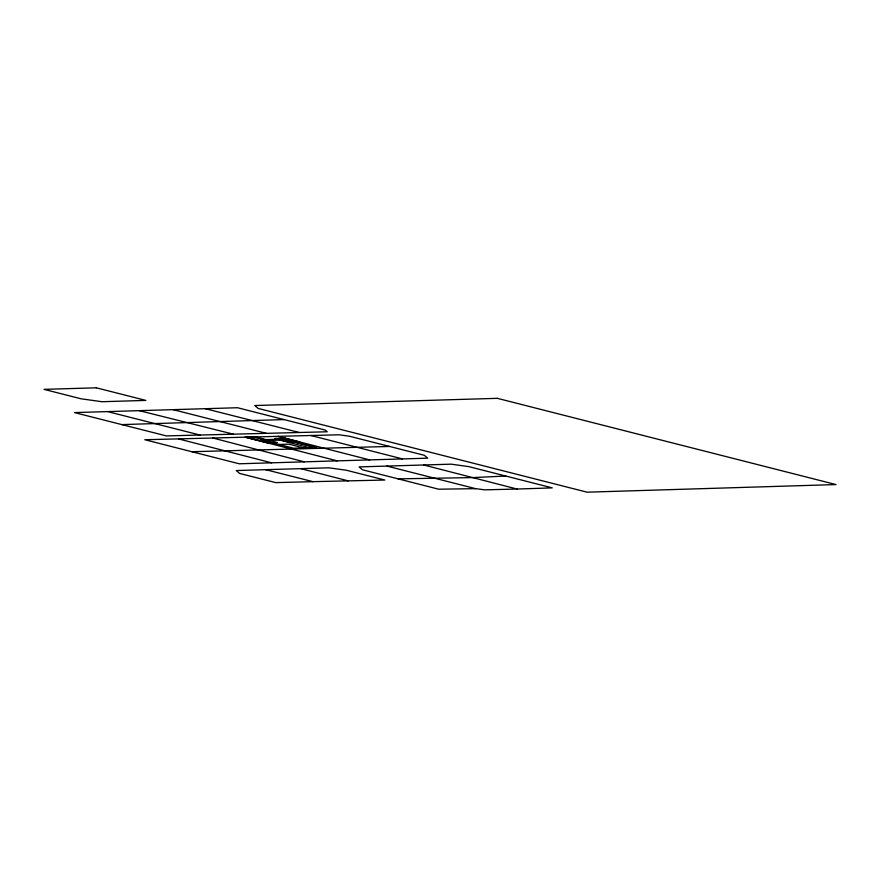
<?xml version="1.0" encoding="UTF-8"?>
<svg xmlns="http://www.w3.org/2000/svg" width="880" height="880" viewBox="0 0 880 880"><rect width="100%" height="100%" fill="white"/><g stroke="black" fill="none" stroke-linecap="round" stroke-linejoin="round"><path stroke-width="1.32" d="M505.714 476.036L473.132 477.576L398.101 478.852M517.044 489.038L552.255 487.883L468.732 466.609L451.198 464.167L359.106 466.906L362.428 469.766L438.713 489.203L475.629 488.653L484.803 489.841L517.044 489.038L423.676 464.981M107.569 411.598L74.481 412.588L166.353 435.897L327.217 431.783L325.27 430.089L237.534 407.737L107.569 411.598L199.98 435.039M121.858 424.6L284.009 419.573M252.604 439.076L262.746 438.801M259.93 440.946L270.061 440.682M282.227 440.352L292.369 440.088M278.894 444.455L289.036 444.18L303.677 447.931M389.598 446.457L191.807 451.715M312.906 481.657L275.792 482.625L239.624 473.429L236.291 470.558L328.867 467.808L346.39 470.25L384.835 480.04L312.906 481.657L265.694 469.689M178.453 438.889L338.987 434.786L349.492 436.249L424.347 455.312L427.68 458.172L239.206 463.782L144.804 439.736L178.453 438.889L271.557 462.814M263.626 440.539L286.22 439.967L316.019 447.601M139.293 410.663L233.431 434.181M337.249 460.867L245.201 437.173M205.326 408.694L299.255 432.498M173.085 409.651L266.354 433.334M310.871 435.501L402.523 458.92M386.903 466.081L475.629 488.653M277.838 436.348L369.688 459.899M279.906 440.121L309.76 447.766M304.315 461.846L212.817 437.998M300.784 468.644L348.183 480.854M96.349 387.816L44 389.356L81.037 398.794L102.036 401.72L145.849 400.411L96.349 387.816M497.354 398.332L254.76 405.548L258.082 408.408L587.07 492.184L836 484.572L497.354 398.332M255.42 436.931L245.289 437.206L267.256 442.827L277.387 442.552L255.42 436.931M285.043 438.207L274.912 438.482L289.553 442.233L299.684 441.958L285.043 438.207M283.723 439.142L260.579 439.758L293.546 448.206L316.679 447.59L283.723 439.142"/></g></svg>
